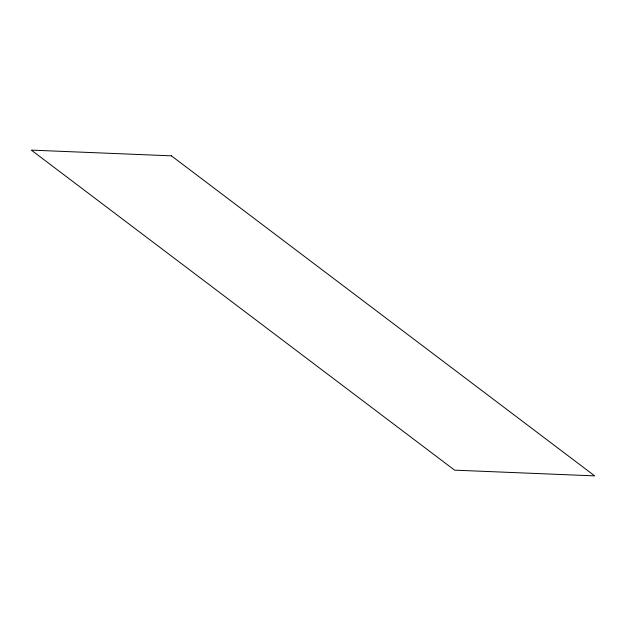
<?xml version="1.0" encoding="UTF-8"?>
<svg xmlns="http://www.w3.org/2000/svg" width="626" height="626" viewBox="0 0 626 626"><rect width="100%" height="100%" fill="white"/><g stroke="black" fill="none" stroke-linecap="round" stroke-linejoin="round"><path stroke-width="0.94" d="M171.414 155.843L31.3 150.115L454.586 470.157L594.7 475.885L171.414 155.843"/></g></svg>
